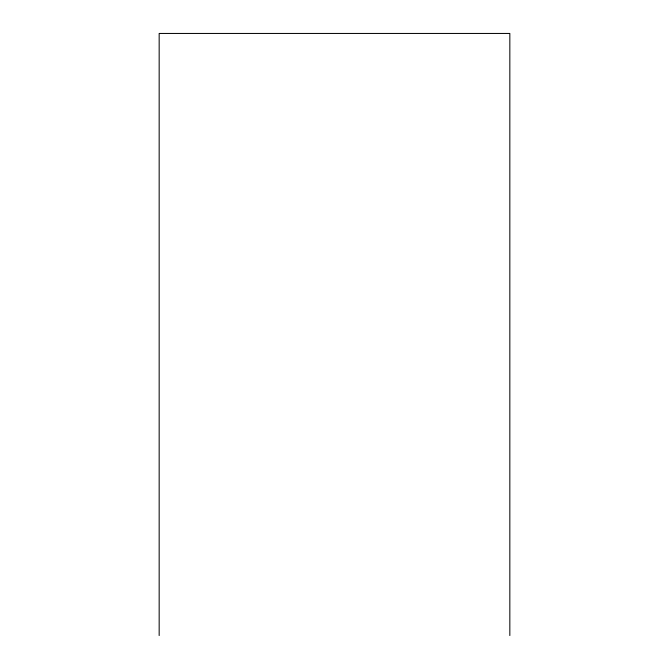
<?xml version="1.0" encoding="UTF-8"?>
<svg xmlns="http://www.w3.org/2000/svg" width="669" height="669" viewBox="0 0 669 669"><rect width="100%" height="100%" fill="white"/><g stroke="black" fill="none" stroke-linecap="round" stroke-linejoin="round"><path stroke-width="1" d="M509.837 635.55L509.837 33.45L159.163 33.45L159.163 635.55"/></g></svg>
